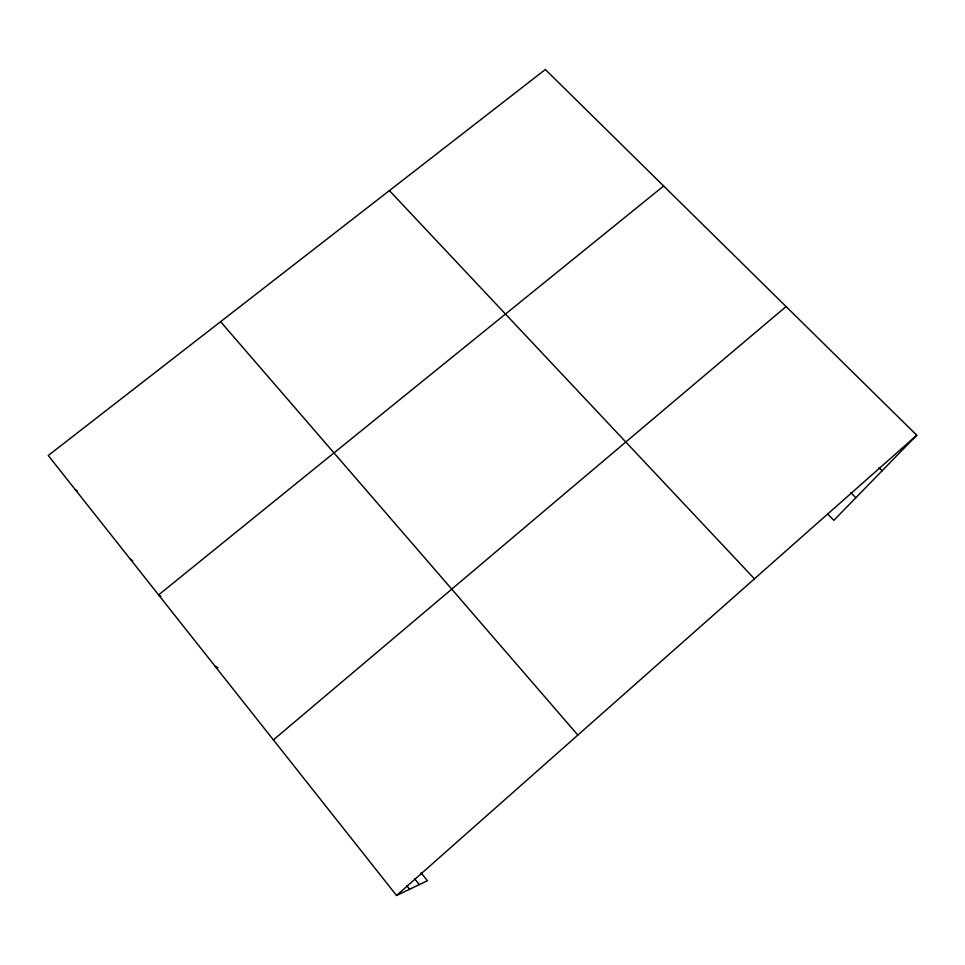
<?xml version="1.0" encoding="UTF-8"?>
<svg xmlns="http://www.w3.org/2000/svg" width="965" height="965" viewBox="0 0 965 965"><rect width="100%" height="100%" fill="white"/><g stroke="black" fill="none" stroke-linecap="round" stroke-linejoin="round"><path stroke-width="1.45" d="M421.017 872.77L427.411 880.743L396.555 895.484L48.25 455.504L545.334 69.516L916.75 435.215L833.844 520.34L827.656 513.983M396.555 895.484L916.75 435.215M273.385 739.89L786.077 306.556M663.643 186.004L158.598 594.898L160.926 596.382M215.002 666.139L218.006 667.708M130.299 559.145L132.772 560.822M75.125 489.46L77.357 491.125M878.958 467.675L882.094 470.799M850.684 492.536L855.834 497.771M389.402 190.6L754.449 578.819M220.599 321.683L577.854 735.077M414.769 878.886L419.341 884.603M406.82 885.761L409.594 889.26"/></g></svg>
